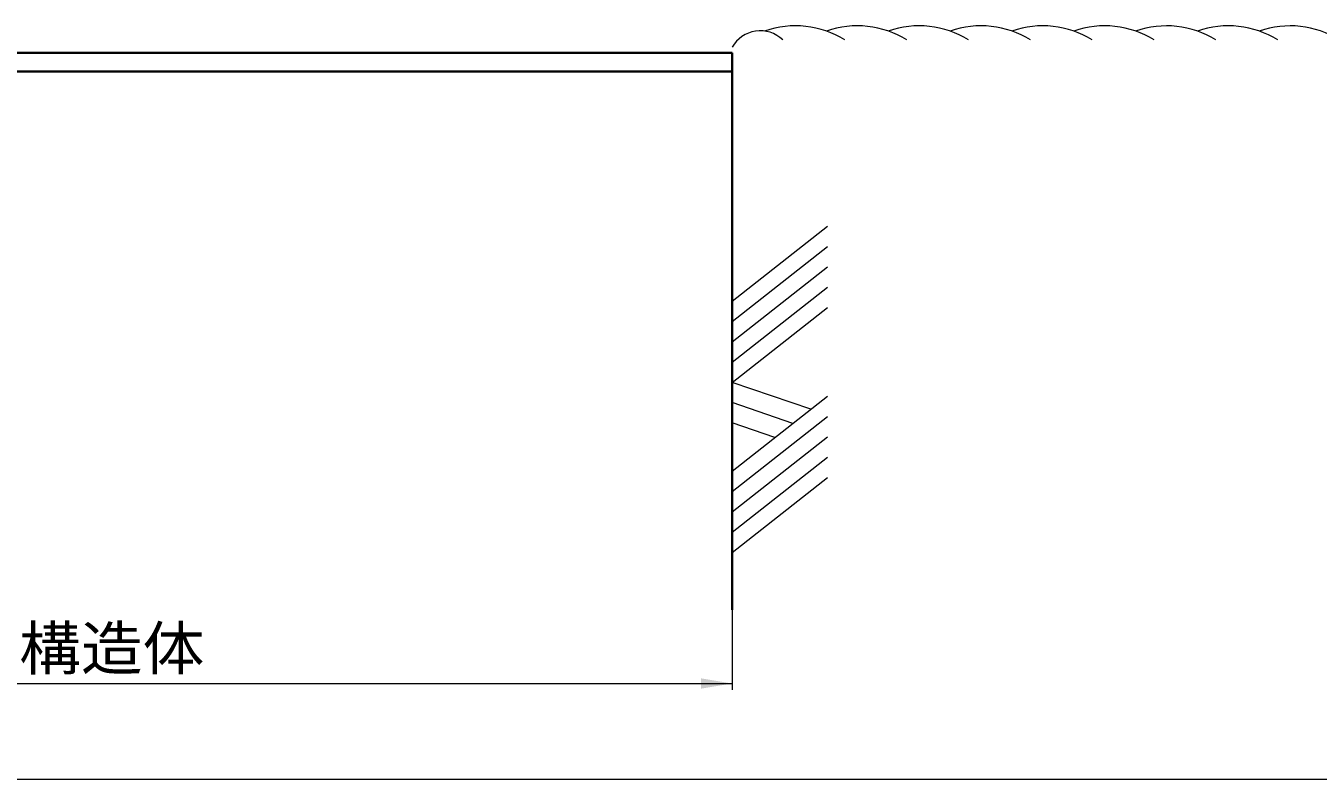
# Model space of a CAD drawing. Units: millimetres at full size, sheet at 1:2; details may follow other scales. Extents: x 2099 to 3781, y 1374 to 2562.
# Drawn here: x 2499.5 to 2707.1, y 2086.2 to 2207.2 of the extents above; entities that cross this region are included whole.
import ezdxf
from ezdxf.enums import TextEntityAlignment as Align

# ---------------------------------------------------------------- set-up
doc = ezdxf.new("R2010")
doc.units = ezdxf.units.MM
doc.header["$LTSCALE"] = 2
for name, color, linetype, lineweight in [('1 外形線', 7, 'Continuous', 35), ('2 細い実線', 3, 'Continuous', 20), ('6寸法線', 4, 'Continuous', 13)]:
    doc.layers.add(name, color=color, linetype=linetype, lineweight=lineweight)
doc.styles.add('ＭＳ Ｐゴシック', font='')
doc.styles.get('ＭＳ Ｐゴシック').set_extended_font_data('MS PGothic')

# ---------------------------------------------------------------- blocks, each defined once
blk = doc.blocks.new('filled_arrow')
at = {"color": 0, "linetype": 'Continuous', "lineweight": -2}
blk.add_solid([(7.5, 1.25), (0, 0), (7.5, -1.25)], dxfattribs=at)

msp = doc.modelspace()

# ---------------------------------------------------------------- linework, layer by layer
at = {"layer": '1 外形線'}
for p, q in [((2612.972, 2202.847), (2413.734, 2202.853)), ((2612.974, 2113.385), (2612.972, 2202.847)), ((2612.972, 2199.847), (2413.734, 2199.853))]:
    msp.add_line(p, q, dxfattribs=at)
at = {"layer": '2 細い実線'}
for p, q in [((2612.975, 2162.961), (2628.27, 2175.005)), ((2612.975, 2159.7), (2628.27, 2171.744)), ((2612.975, 2156.44), (2628.27, 2168.483)), ((2612.975, 2153.179), (2628.27, 2165.223)), ((2612.975, 2149.918), (2628.269, 2161.962)), ((2625.605, 2145.594), (2612.975, 2149.918)), ((2612.974, 2135.648), (2628.269, 2147.692)), ((2622.719, 2143.322), (2612.975, 2146.658)), ((2612.974, 2132.387), (2628.269, 2144.432)), ((2619.833, 2141.049), (2612.974, 2143.398)), ((2612.974, 2129.127), (2628.269, 2141.171)), ((2612.974, 2125.867), (2628.269, 2137.911)), ((2612.974, 2122.606), (2628.269, 2134.65))]:
    msp.add_line(p, q, dxfattribs=at)
for centre, radius, start, end in [((2617.499, 2201.203), 5.189, 45.95312, 150.66605), ((2623.167, 2192.235), 14.948, 58.00558, 109.39838), ((2633.097, 2192.236), 14.948, 58.00558, 109.39838), ((2643.027, 2192.236), 14.948, 58.00558, 109.39838), ((2652.957, 2192.235), 14.948, 58.00558, 109.39838), ((2662.887, 2192.235), 14.948, 58.00558, 109.39838), ((2672.817, 2192.235), 14.948, 58.00558, 109.39838), ((2682.748, 2192.234), 14.948, 58.00558, 109.39838), ((2692.677, 2192.235), 14.948, 58.00558, 109.39838), ((2702.608, 2192.234), 14.948, 58.00558, 109.39838)]:
    msp.add_arc(centre, radius, start, end, dxfattribs=at)
at = {"layer": '6寸法線'}
for p, q in [((2612.967, 2113.302), (2612.967, 2100.545)), ((2413.729, 2101.545), (2612.967, 2101.545)), ((2335.226, 2086.18), (3594.76, 2086.18))]:
    msp.add_line(p, q, dxfattribs=at)

# ---------------------------------------------------------------- block references
at = {"layer": '6寸法線', "xscale": 0.667, "yscale": 0.667, "rotation": 180}
msp.add_blockref('filled_arrow', (2612.967, 2101.545), dxfattribs=at)

# ---------------------------------------------------------------- texts
at = {"layer": '6寸法線', "style": 'ＭＳ Ｐゴシック', "width": 1.05}
msp.add_text('構造体', height=6.928, dxfattribs=at).set_placement((2513.348, 2107.198), align=Align.MIDDLE_CENTER)

doc.saveas('drawing.dxf')
